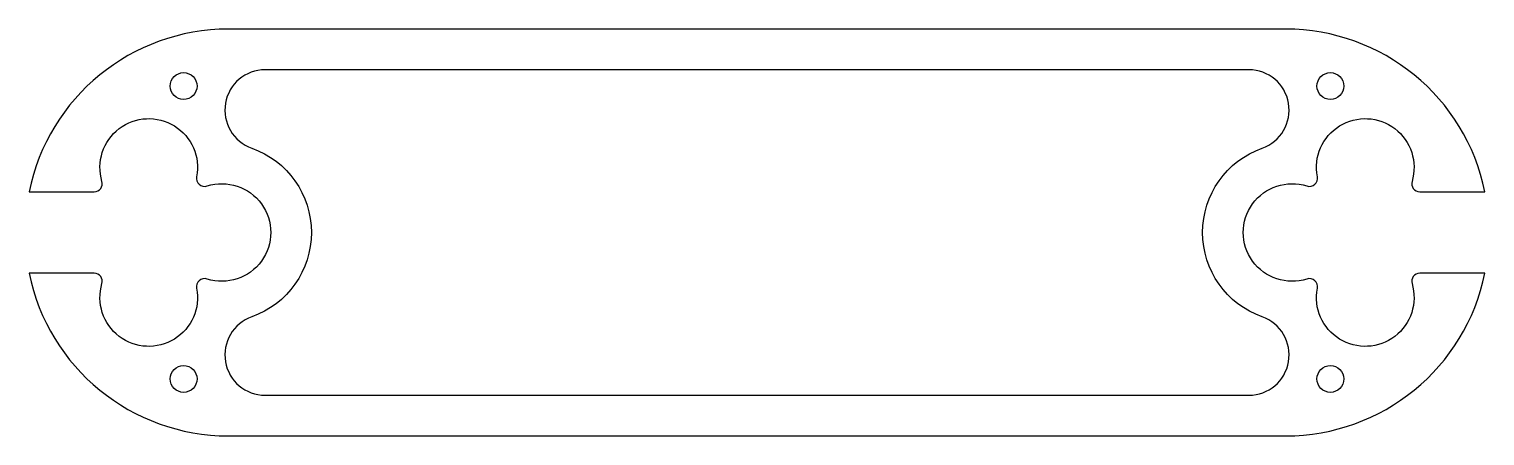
# Model space of a CAD drawing. Extents: x 156 to 630, y -134 to -2.
import ezdxf

# ---------------------------------------------------------------- set-up
doc = ezdxf.new("R2010")
doc.units = 0
doc.layers.get('0').update_dxf_attribs({"linetype": 'CONTINUOUS'})

msp = doc.modelspace()

# ---------------------------------------------------------------- linework, layer by layer
at = {"color": 7}
for p, q in [((564.885417, -1.666667), (220.927083, -1.666667)), ((552.899262, -14.895833), (232.913238, -14.895833)), ((156.11766, -54.583333), (177.284327, -54.583333)), ((608.528173, -54.583333), (629.69484, -54.583333)), ((177.284327, -81.041667), (156.11766, -81.041667)), ((629.69484, -81.041667), (608.528173, -81.041667)), ((232.913238, -120.729167), (552.899262, -120.729167)), ((220.927083, -133.958333), (564.885417, -133.958333))]:
    msp.add_line(p, q, dxfattribs=at)
for points in [[(220.927083, -1.666667), (189.495113, -1.666667), (162.40416, -23.786362), (156.11766, -54.583333)], [(629.69484, -54.583333), (623.40834, -23.786362), (596.317387, -1.666667), (564.885417, -1.666667)], [(202.009375, -20.1875), (202.009375, -17.776352), (203.963852, -15.821875), (206.375, -15.821875)], [(206.375, -15.821875), (208.786148, -15.821875), (210.740625, -17.776352), (210.740625, -20.1875)], [(232.913238, -14.895833), (226.526725, -14.895833), (221.0689, -19.497202), (219.9894, -25.791904)], [(565.8231, -25.791904), (564.7436, -19.497202), (559.285775, -14.895833), (552.899262, -14.895833)], [(575.071875, -20.1875), (575.071875, -17.776352), (577.026352, -15.821875), (579.4375, -15.821875)], [(579.4375, -15.821875), (581.848648, -15.821875), (583.803125, -17.776352), (583.803125, -20.1875)], [(206.375, -24.553125), (203.963852, -24.553125), (202.009375, -22.598648), (202.009375, -20.1875)], [(210.740625, -20.1875), (210.740625, -22.598648), (208.786148, -24.553125), (206.375, -24.553125)], [(579.4375, -24.553125), (577.026352, -24.553125), (575.071875, -22.598648), (575.071875, -20.1875)], [(583.803125, -20.1875), (583.803125, -22.598648), (581.848648, -24.553125), (579.4375, -24.553125)], [(219.9894, -25.791904), (218.909635, -32.086606), (222.522256, -38.24346), (228.543908, -40.371769)], [(557.268592, -40.371769), (563.290244, -38.24346), (566.902865, -32.086606), (565.8231, -25.791904)], [(185.387985, -34.03685), (190.62356, -30.032117), (197.789006, -29.679162), (203.392617, -33.150231)], [(203.392617, -33.150231), (208.996227, -36.621035), (211.871983, -43.193656), (210.618387, -49.664835)], [(575.194112, -49.664835), (573.940517, -43.193656), (576.816273, -36.621035), (582.419883, -33.150231)], [(582.419883, -33.150231), (588.023494, -29.679162), (595.18894, -30.032117), (600.424515, -34.03685)], [(179.819829, -51.181559), (177.936525, -44.864844), (180.152675, -38.041583), (185.387985, -34.03685)], [(600.424515, -34.03685), (605.659825, -38.041583), (607.875975, -44.864844), (605.992671, -51.181559)], [(228.543908, -40.371769), (240.173933, -44.482071), (247.949773, -55.477413), (247.949773, -67.8125)], [(537.862727, -67.8125), (537.862727, -55.477413), (545.638567, -44.482071), (557.268592, -40.371769)], [(179.405756, -53.518676), (179.905025, -52.848751), (180.058483, -51.982294), (179.819829, -51.181559)], [(210.618387, -49.664835), (210.440852, -50.581987), (210.75994, -51.524882), (211.458175, -52.145515)], [(214.020135, -52.688652), (220.552433, -50.60445), (227.684806, -52.949796), (231.70515, -58.504141)], [(554.10735, -58.504141), (558.127694, -52.949796), (565.260067, -50.60445), (571.792365, -52.688652)], [(574.354325, -52.145515), (575.05256, -51.524882), (575.371648, -50.581987), (575.194112, -49.664835)], [(605.992671, -51.181559), (605.754017, -51.982294), (605.907475, -52.848751), (606.406744, -53.518676)], [(177.284327, -54.583333), (178.119881, -54.583333), (178.906487, -54.188628), (179.405756, -53.518676)], [(211.458175, -52.145515), (212.15641, -52.766175), (213.130077, -52.972603), (214.020135, -52.688652)], [(571.792365, -52.688652), (572.682423, -52.972603), (573.65609, -52.766175), (574.354325, -52.145515)], [(606.406744, -53.518676), (606.906012, -54.188628), (607.692619, -54.583333), (608.528173, -54.583333)], [(231.70515, -58.504141), (235.725758, -64.058512), (235.725758, -71.566488), (231.70515, -77.120859)], [(554.10735, -77.120859), (550.086742, -71.566488), (550.086742, -64.058512), (554.10735, -58.504141)], [(247.949773, -67.8125), (247.949773, -80.147587), (240.173933, -91.142929), (228.543908, -95.253231)], [(557.268592, -95.253231), (545.638567, -91.142929), (537.862727, -80.147587), (537.862727, -67.8125)], [(231.70515, -77.120859), (227.684806, -82.675204), (220.552433, -85.02055), (214.020135, -82.936348)], [(571.792365, -82.936348), (565.260067, -85.02055), (558.127694, -82.675204), (554.10735, -77.120859)], [(156.11766, -81.041667), (162.40416, -111.838637), (189.495113, -133.958333), (220.927083, -133.958333)], [(179.405756, -82.106324), (178.906487, -81.436372), (178.119881, -81.041667), (177.284327, -81.041667)], [(185.387985, -101.58815), (180.152675, -97.583417), (177.936525, -90.760156), (179.819829, -84.443441)], [(179.819829, -84.443441), (180.058483, -83.642706), (179.905025, -82.776249), (179.405756, -82.106324)], [(211.458175, -83.479485), (210.75994, -84.100118), (210.440852, -85.043013), (210.618387, -85.960165)], [(214.020135, -82.936348), (213.130077, -82.652397), (212.15641, -82.858825), (211.458175, -83.479485)], [(564.885417, -133.958333), (596.317387, -133.958333), (623.40834, -111.838637), (629.69484, -81.041667)], [(574.354325, -83.479485), (573.65609, -82.858825), (572.682423, -82.652397), (571.792365, -82.936348)], [(575.194112, -85.960165), (575.371648, -85.043013), (575.05256, -84.100118), (574.354325, -83.479485)], [(605.992671, -84.443441), (607.875975, -90.760156), (605.659825, -97.583417), (600.424515, -101.58815)], [(606.406744, -82.106324), (605.907475, -82.776249), (605.754017, -83.642706), (605.992671, -84.443441)], [(608.528173, -81.041667), (607.692619, -81.041667), (606.906012, -81.436372), (606.406744, -82.106324)], [(210.618387, -85.960165), (211.871983, -92.431344), (208.996227, -99.003965), (203.392617, -102.474769)], [(582.419883, -102.474769), (576.816273, -99.003965), (573.940517, -92.431344), (575.194112, -85.960165)], [(228.543908, -95.253231), (222.522256, -97.38154), (218.909635, -103.538394), (219.9894, -109.833096)], [(565.8231, -109.833096), (566.902865, -103.538394), (563.290244, -97.38154), (557.268592, -95.253231)], [(203.392617, -102.474769), (197.789006, -105.945837), (190.62356, -105.592883), (185.387985, -101.58815)], [(600.424515, -101.58815), (595.18894, -105.592883), (588.023494, -105.945837), (582.419883, -102.474769)], [(202.009375, -115.4375), (202.009375, -113.026352), (203.963852, -111.071875), (206.375, -111.071875)], [(206.375, -111.071875), (208.786148, -111.071875), (210.740625, -113.026352), (210.740625, -115.4375)], [(219.9894, -109.833096), (221.0689, -116.127798), (226.526725, -120.729167), (232.913238, -120.729167)], [(552.899262, -120.729167), (559.285775, -120.729167), (564.7436, -116.127798), (565.8231, -109.833096)], [(575.071875, -115.4375), (575.071875, -113.026352), (577.026352, -111.071875), (579.4375, -111.071875)], [(579.4375, -111.071875), (581.848648, -111.071875), (583.803125, -113.026352), (583.803125, -115.4375)], [(206.375, -119.803125), (203.963852, -119.803125), (202.009375, -117.848648), (202.009375, -115.4375)], [(210.740625, -115.4375), (210.740625, -117.848648), (208.786148, -119.803125), (206.375, -119.803125)], [(579.4375, -119.803125), (577.026352, -119.803125), (575.071875, -117.848648), (575.071875, -115.4375)], [(583.803125, -115.4375), (583.803125, -117.848648), (581.848648, -119.803125), (579.4375, -119.803125)]]:
    msp.add_open_spline(points, degree=3, dxfattribs=at)

doc.saveas('drawing.dxf')
